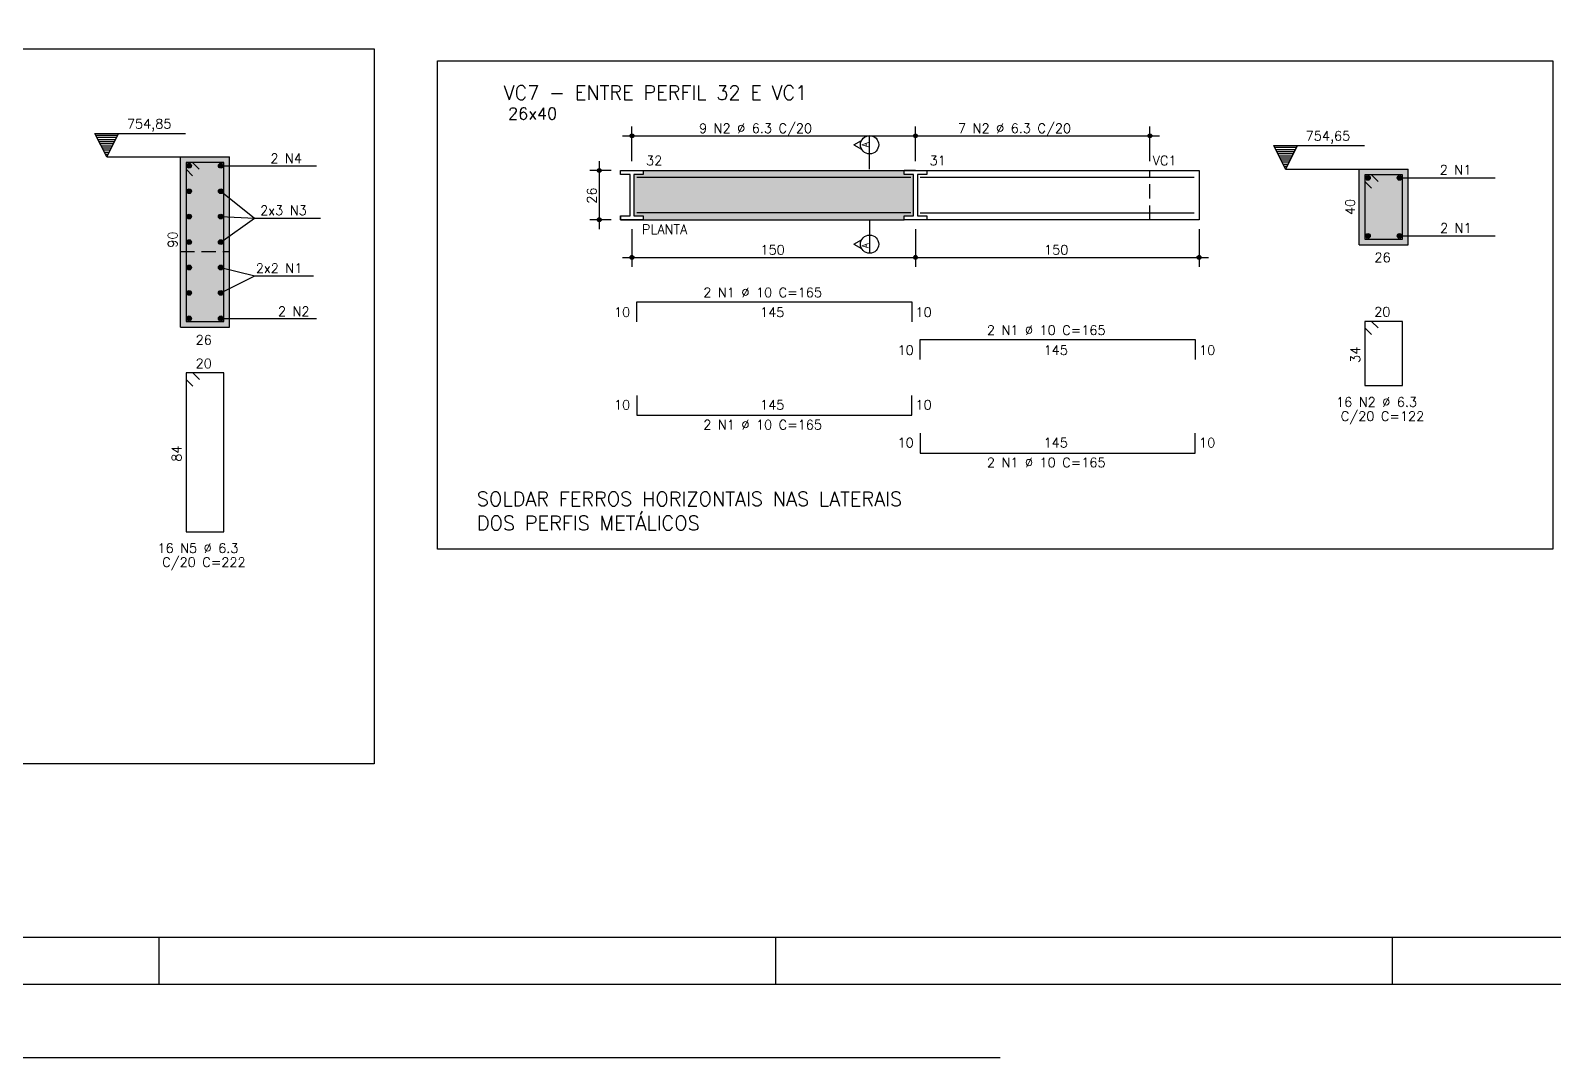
# Model space of a CAD drawing. Extents: x -30 to 93, y 78 to 140.
# Drawn here: x 11.91 to 44.14, y 77.9 to 99.63 of the extents above; entities that cross this region are included whole.
import ezdxf

# ---------------------------------------------------------------- set-up
doc = ezdxf.new("R2010")
doc.units = 0
doc.header["$MEASUREMENT"] = 0
doc.linetypes.add('ESTILO_TQS_0001', pattern=[0.45, 0.3, -0.15])
doc.linetypes.add('HIDDEN', pattern=[0.375, 0.25, -0.125])
doc.layers.get('Defpoints').update_dxf_attribs({"linetype": 'CONTINUOUS'})
for name, color, linetype in [('ARQ_FOLHA', 7, 'CONTINUOUS'), ('PENA_01', 1, 'CONTINUOUS'), ('PENA_02', 2, 'CONTINUOUS'), ('PENA_03', 3, 'CONTINUOUS'), ('PENA_04', 4, 'CONTINUOUS'), ('PENA_05', 5, 'CONTINUOUS'), ('PENA_06', 6, 'CONTINUOUS'), ('PENA_10', 253, 'CONTINUOUS')]:
    doc.layers.add(name, color=color, linetype=linetype)
doc.styles.get("Standard").update_dxf_attribs({"font": 'ROMANS.SHX'})

msp = doc.modelspace()

# ---------------------------------------------------------------- linework, layer by layer
at = {"layer": 'ARQ_FOLHA', "color": 1}
for p, q in [((14.628, 80.445), (14.628, 79.445)), ((27.678, 79.445), (27.678, 80.445)), ((40.728, 79.445), (40.728, 80.445))]:
    msp.add_line(p, q, dxfattribs=at)
for points in [[(-28.122, 79.445), (90.778, 79.445), (90.778, 138.845), (-28.122, 138.845)], [(-25.622, 80.445), (89.778, 80.445), (89.778, 137.845), (-25.622, 137.845)]]:
    msp.add_lwpolyline(points, close=True, dxfattribs=at)
at = {"layer": 'Defpoints', "color": 8, "linetype": 'HIDDEN', "ltscale": 100}
msp.add_lwpolyline([(-30.072, 140.395), (-30.072, 77.895), (92.728, 77.895), (92.728, 140.395)], close=True, dxfattribs=at)
at = {"layer": 'PENA_01', "linetype": 'Continuous'}
for p, q in [((24.437, 97.399), (30.837, 97.399)), ((24.637, 96.864), (24.637, 97.599)), ((30.437, 97.399), (35.797, 97.399)), ((30.637, 96.864), (30.637, 97.599)), ((30.637, 96.864), (30.637, 97.599)), ((35.597, 96.864), (35.597, 97.599)), ((23.946, 96.864), (23.946, 95.424)), ((24.197, 96.664), (23.746, 96.664)), ((24.197, 95.624), (23.746, 95.624)), ((24.637, 95.424), (24.637, 94.628)), ((30.637, 95.424), (30.637, 94.628)), ((30.637, 95.424), (30.637, 94.628)), ((36.637, 95.424), (36.637, 94.628)), ((24.437, 94.828), (30.837, 94.828)), ((30.437, 94.828), (36.837, 94.828))]:
    msp.add_line(p, q, dxfattribs=at)
at = {"layer": 'PENA_01', "linetype": 'ESTILO_TQS_0001'}
for points in [[(35.597, 95.624), (35.597, 96.664)], [(15.081, 94.952), (16.121, 94.952)]]:
    msp.add_lwpolyline(points, dxfattribs=at)
at = {"layer": 'PENA_02', "linetype": 'Continuous'}
for p, q in [((40.024, 95.095), (41.064, 95.095)), ((15.081, 93.352), (16.121, 93.352))]:
    msp.add_line(p, q, dxfattribs=at)
for centre, radius in [((24.637, 97.399), 0.0416), ((24.637, 97.399), 0.0208), ((30.637, 97.399), 0.0416), ((30.637, 97.399), 0.0416), ((30.637, 97.399), 0.0208), ((30.637, 97.399), 0.0208), ((35.597, 97.399), 0.0416), ((35.597, 97.399), 0.0208), ((23.946, 96.664), 0.04), ((23.946, 96.664), 0.02), ((23.946, 95.624), 0.04), ((23.946, 95.624), 0.02), ((24.637, 94.828), 0.04), ((24.637, 94.828), 0.02), ((30.637, 94.828), 0.04), ((30.637, 94.828), 0.04), ((30.637, 94.828), 0.02), ((30.637, 94.828), 0.02), ((36.637, 94.828), 0.04), ((36.637, 94.828), 0.02)]:
    msp.add_circle(centre, radius, dxfattribs=at)
at = {"layer": 'PENA_03', "linetype": 'Continuous'}
for p, q in [((13.273, 97.452), (15.193, 97.452)), ((13.523, 96.952), (13.273, 97.452)), ((13.751, 97.407), (13.296, 97.407)), ((13.729, 97.363), (13.318, 97.363)), ((13.523, 96.952), (13.773, 97.452)), ((13.706, 97.318), (13.34, 97.318)), ((13.684, 97.273), (13.363, 97.273)), ((13.662, 97.229), (13.385, 97.229)), ((13.64, 97.184), (13.407, 97.184)), ((13.617, 97.14), (13.429, 97.14)), ((13.595, 97.095), (13.452, 97.095)), ((13.573, 97.05), (13.474, 97.05)), ((38.217, 97.195), (40.137, 97.195)), ((38.467, 96.695), (38.217, 97.195)), ((38.695, 97.151), (38.239, 97.151)), ((38.672, 97.106), (38.262, 97.106)), ((38.65, 97.062), (38.284, 97.062)), ((38.628, 97.017), (38.306, 97.017)), ((38.467, 96.695), (38.717, 97.195)), ((13.55, 97.006), (13.496, 97.006)), ((13.523, 96.952), (16.121, 96.952)), ((15.081, 93.352), (15.081, 96.952)), ((15.912, 96.767), (17.962, 96.767)), ((16.121, 93.352), (16.121, 96.952)), ((38.606, 96.972), (38.329, 96.972)), ((38.583, 96.928), (38.351, 96.928)), ((38.561, 96.883), (38.373, 96.883)), ((38.539, 96.839), (38.395, 96.839)), ((38.516, 96.794), (38.418, 96.794)), ((38.494, 96.749), (38.44, 96.749)), ((38.467, 96.695), (41.064, 96.695)), ((40.024, 95.095), (40.024, 96.695)), ((41.064, 95.095), (41.064, 96.695)), ((24.397, 96.664), (30.397, 96.664)), ((24.397, 96.664), (24.397, 96.664)), ((24.637, 96.664), (24.637, 96.664)), ((30.637, 96.664), (30.397, 96.664)), ((30.637, 96.664), (30.637, 96.664)), ((30.637, 96.664), (30.637, 96.664)), ((35.597, 96.664), (35.597, 96.664)), ((40.856, 96.51), (42.906, 96.51)), ((24.397, 95.704), (24.397, 95.624)), ((24.397, 95.624), (30.397, 95.624)), ((24.397, 95.624), (24.397, 95.624)), ((24.637, 95.624), (24.637, 95.624)), ((24.877, 95.704), (24.877, 95.624)), ((30.877, 95.624), (30.397, 95.624)), ((30.637, 95.624), (30.637, 95.624)), ((30.637, 95.624), (30.637, 95.624)), ((30.877, 95.704), (30.877, 95.624)), ((36.637, 95.624), (36.637, 95.624)), ((40.856, 95.28), (42.906, 95.28)), ((15.912, 93.537), (17.962, 93.537))]:
    msp.add_line(p, q, dxfattribs=at)
for points in [[(-5.194, 99.239), (19.179, 99.239), (19.179, 84.107), (-5.194, 84.107), (-5.194, 99.239)], [(20.522, 98.983), (44.122, 98.983), (44.122, 88.651), (20.522, 88.651), (20.522, 98.983)], [(13.773, 97.452), (13.523, 96.952), (13.273, 97.452), (13.773, 97.452)], [(38.717, 97.195), (38.467, 96.695), (38.217, 97.195), (38.717, 97.195)], [(24.397, 96.664), (24.877, 96.664), (24.877, 96.584), (24.677, 96.584), (24.677, 95.704), (24.877, 95.704), (24.877, 95.624), (24.397, 95.624), (24.397, 95.704), (24.597, 95.704), (24.597, 96.584), (24.397, 96.584), (24.397, 96.664)], [(30.397, 96.664), (30.877, 96.664), (30.877, 96.584), (30.677, 96.584), (30.677, 95.704), (30.877, 95.704), (30.877, 95.624), (30.397, 95.624), (30.397, 95.704), (30.597, 95.704), (30.597, 96.584), (30.397, 96.584), (30.397, 96.664)], [(30.877, 96.664), (36.637, 96.664), (36.637, 95.624), (30.877, 95.624)], [(15.936, 96.228), (16.647, 95.66)], [(15.936, 95.69), (16.647, 95.66)], [(15.936, 95.152), (16.647, 95.66), (18.047, 95.66)], [(15.936, 94.613), (16.659, 94.437)], [(15.936, 94.075), (16.659, 94.437), (17.901, 94.437)]]:
    msp.add_lwpolyline(points, dxfattribs=at)
for centre in [(15.266, 96.767), (15.936, 96.767), (40.209, 96.51), (40.879, 96.51), (15.266, 96.228), (15.936, 96.228), (15.266, 95.69), (15.936, 95.69), (15.266, 95.152), (15.936, 95.152), (40.209, 95.28), (40.879, 95.28), (15.266, 94.613), (15.936, 94.613), (15.266, 94.075), (15.936, 94.075), (15.266, 93.537), (15.936, 93.537)]:
    msp.add_circle(centre, 0.05, dxfattribs=at)
for points in [[(15.316, 96.767), (15.241, 96.81), (15.219, 96.784)], [(15.316, 96.767), (15.219, 96.784), (15.219, 96.75)], [(15.316, 96.767), (15.219, 96.75), (15.241, 96.724)], [(15.316, 96.767), (15.274, 96.816), (15.241, 96.81)], [(15.316, 96.767), (15.241, 96.724), (15.274, 96.718)], [(15.316, 96.767), (15.304, 96.799), (15.274, 96.816)], [(15.316, 96.767), (15.274, 96.718), (15.304, 96.735)], [(15.316, 96.767), (15.304, 96.735), (15.316, 96.767)], [(15.986, 96.767), (15.911, 96.81), (15.889, 96.784)], [(15.986, 96.767), (15.889, 96.784), (15.889, 96.75)], [(15.986, 96.767), (15.889, 96.75), (15.911, 96.724)], [(15.986, 96.767), (15.944, 96.816), (15.911, 96.81)], [(15.986, 96.767), (15.911, 96.724), (15.944, 96.718)], [(15.986, 96.767), (15.974, 96.799), (15.944, 96.816)], [(15.986, 96.767), (15.944, 96.718), (15.974, 96.735)], [(15.986, 96.767), (15.974, 96.735), (15.986, 96.767)], [(40.259, 96.51), (40.184, 96.554), (40.162, 96.527)], [(40.259, 96.51), (40.162, 96.527), (40.162, 96.493)], [(40.259, 96.51), (40.162, 96.493), (40.184, 96.467)], [(40.259, 96.51), (40.218, 96.56), (40.184, 96.554)], [(40.259, 96.51), (40.184, 96.467), (40.218, 96.461)], [(40.259, 96.51), (40.248, 96.542), (40.218, 96.56)], [(40.259, 96.51), (40.218, 96.461), (40.248, 96.478)], [(40.259, 96.51), (40.248, 96.478), (40.259, 96.51)], [(40.929, 96.51), (40.854, 96.554), (40.832, 96.527)], [(40.929, 96.51), (40.832, 96.527), (40.832, 96.493)], [(40.929, 96.51), (40.832, 96.493), (40.854, 96.467)], [(40.929, 96.51), (40.888, 96.56), (40.854, 96.554)], [(40.929, 96.51), (40.854, 96.467), (40.888, 96.461)], [(40.929, 96.51), (40.918, 96.542), (40.888, 96.56)], [(40.929, 96.51), (40.888, 96.461), (40.918, 96.478)], [(40.929, 96.51), (40.918, 96.478), (40.929, 96.51)], [(15.316, 96.228), (15.241, 96.272), (15.219, 96.246)], [(15.316, 96.228), (15.219, 96.246), (15.219, 96.211)], [(15.316, 96.228), (15.219, 96.211), (15.241, 96.185)], [(15.316, 96.228), (15.274, 96.278), (15.241, 96.272)], [(15.316, 96.228), (15.241, 96.185), (15.274, 96.179)], [(15.316, 96.228), (15.304, 96.261), (15.274, 96.278)], [(15.316, 96.228), (15.274, 96.179), (15.304, 96.196)], [(15.316, 96.228), (15.304, 96.196), (15.316, 96.228)], [(15.986, 96.228), (15.911, 96.272), (15.889, 96.246)], [(15.986, 96.228), (15.889, 96.246), (15.889, 96.211)], [(15.986, 96.228), (15.889, 96.211), (15.911, 96.185)], [(15.986, 96.228), (15.944, 96.278), (15.911, 96.272)], [(15.986, 96.228), (15.911, 96.185), (15.944, 96.179)], [(15.986, 96.228), (15.974, 96.261), (15.944, 96.278)], [(15.986, 96.228), (15.944, 96.179), (15.974, 96.196)], [(15.986, 96.228), (15.974, 96.196), (15.986, 96.228)], [(15.316, 95.69), (15.241, 95.733), (15.219, 95.707)], [(15.316, 95.69), (15.274, 95.739), (15.241, 95.733)], [(15.316, 95.69), (15.304, 95.722), (15.274, 95.739)], [(15.986, 95.69), (15.911, 95.733), (15.889, 95.707)], [(15.986, 95.69), (15.944, 95.739), (15.911, 95.733)], [(15.986, 95.69), (15.974, 95.722), (15.944, 95.739)], [(15.316, 95.69), (15.219, 95.707), (15.219, 95.673)], [(15.316, 95.69), (15.219, 95.673), (15.241, 95.647)], [(15.316, 95.69), (15.241, 95.647), (15.274, 95.641)], [(15.316, 95.69), (15.274, 95.641), (15.304, 95.658)], [(15.316, 95.69), (15.304, 95.658), (15.316, 95.69)], [(15.986, 95.69), (15.889, 95.707), (15.889, 95.673)], [(15.986, 95.69), (15.889, 95.673), (15.911, 95.647)], [(15.986, 95.69), (15.911, 95.647), (15.944, 95.641)], [(15.986, 95.69), (15.944, 95.641), (15.974, 95.658)], [(15.986, 95.69), (15.974, 95.658), (15.986, 95.69)], [(15.316, 95.152), (15.241, 95.195), (15.219, 95.169)], [(15.316, 95.152), (15.219, 95.169), (15.219, 95.135)], [(15.316, 95.152), (15.219, 95.135), (15.241, 95.109)], [(15.316, 95.152), (15.274, 95.201), (15.241, 95.195)], [(15.316, 95.152), (15.241, 95.109), (15.274, 95.103)], [(15.316, 95.152), (15.304, 95.184), (15.274, 95.201)], [(15.316, 95.152), (15.274, 95.103), (15.304, 95.12)], [(15.316, 95.152), (15.304, 95.12), (15.316, 95.152)], [(15.986, 95.152), (15.911, 95.195), (15.889, 95.169)], [(15.986, 95.152), (15.889, 95.169), (15.889, 95.135)], [(15.986, 95.152), (15.889, 95.135), (15.911, 95.109)], [(15.986, 95.152), (15.944, 95.201), (15.911, 95.195)], [(15.986, 95.152), (15.911, 95.109), (15.944, 95.103)], [(15.986, 95.152), (15.974, 95.184), (15.944, 95.201)], [(15.986, 95.152), (15.944, 95.103), (15.974, 95.12)], [(15.986, 95.152), (15.974, 95.12), (15.986, 95.152)], [(40.259, 95.28), (40.184, 95.324), (40.162, 95.297)], [(40.259, 95.28), (40.162, 95.297), (40.162, 95.263)], [(40.259, 95.28), (40.162, 95.263), (40.184, 95.237)], [(40.259, 95.28), (40.218, 95.33), (40.184, 95.324)], [(40.259, 95.28), (40.184, 95.237), (40.218, 95.231)], [(40.259, 95.28), (40.248, 95.312), (40.218, 95.33)], [(40.259, 95.28), (40.218, 95.231), (40.248, 95.248)], [(40.259, 95.28), (40.248, 95.248), (40.259, 95.28)], [(40.929, 95.28), (40.854, 95.324), (40.832, 95.297)], [(40.929, 95.28), (40.832, 95.297), (40.832, 95.263)], [(40.929, 95.28), (40.832, 95.263), (40.854, 95.237)], [(40.929, 95.28), (40.888, 95.33), (40.854, 95.324)], [(40.929, 95.28), (40.854, 95.237), (40.888, 95.231)], [(40.929, 95.28), (40.918, 95.312), (40.888, 95.33)], [(40.929, 95.28), (40.888, 95.231), (40.918, 95.248)], [(40.929, 95.28), (40.918, 95.248), (40.929, 95.28)], [(15.316, 94.613), (15.241, 94.657), (15.219, 94.631)], [(15.316, 94.613), (15.219, 94.631), (15.219, 94.596)], [(15.316, 94.613), (15.219, 94.596), (15.241, 94.57)], [(15.316, 94.613), (15.274, 94.663), (15.241, 94.657)], [(15.316, 94.613), (15.241, 94.57), (15.274, 94.564)], [(15.316, 94.613), (15.304, 94.646), (15.274, 94.663)], [(15.316, 94.613), (15.274, 94.564), (15.304, 94.581)], [(15.316, 94.613), (15.304, 94.581), (15.316, 94.613)], [(15.986, 94.613), (15.911, 94.657), (15.889, 94.631)], [(15.986, 94.613), (15.889, 94.631), (15.889, 94.596)], [(15.986, 94.613), (15.889, 94.596), (15.911, 94.57)], [(15.986, 94.613), (15.944, 94.663), (15.911, 94.657)], [(15.986, 94.613), (15.911, 94.57), (15.944, 94.564)], [(15.986, 94.613), (15.974, 94.646), (15.944, 94.663)], [(15.986, 94.613), (15.944, 94.564), (15.974, 94.581)], [(15.986, 94.613), (15.974, 94.581), (15.986, 94.613)], [(15.316, 94.075), (15.241, 94.118), (15.219, 94.092)], [(15.316, 94.075), (15.274, 94.124), (15.241, 94.118)], [(15.316, 94.075), (15.304, 94.107), (15.274, 94.124)], [(15.986, 94.075), (15.911, 94.118), (15.889, 94.092)], [(15.986, 94.075), (15.944, 94.124), (15.911, 94.118)], [(15.986, 94.075), (15.974, 94.107), (15.944, 94.124)], [(15.316, 94.075), (15.219, 94.092), (15.219, 94.058)], [(15.316, 94.075), (15.219, 94.058), (15.241, 94.032)], [(15.316, 94.075), (15.241, 94.032), (15.274, 94.026)], [(15.316, 94.075), (15.274, 94.026), (15.304, 94.043)], [(15.316, 94.075), (15.304, 94.043), (15.316, 94.075)], [(15.986, 94.075), (15.889, 94.092), (15.889, 94.058)], [(15.986, 94.075), (15.889, 94.058), (15.911, 94.032)], [(15.986, 94.075), (15.911, 94.032), (15.944, 94.026)], [(15.986, 94.075), (15.944, 94.026), (15.974, 94.043)], [(15.986, 94.075), (15.974, 94.043), (15.986, 94.075)], [(15.316, 93.537), (15.241, 93.58), (15.219, 93.554)], [(15.316, 93.537), (15.219, 93.554), (15.219, 93.52)], [(15.316, 93.537), (15.219, 93.52), (15.241, 93.494)], [(15.316, 93.537), (15.274, 93.586), (15.241, 93.58)], [(15.316, 93.537), (15.241, 93.494), (15.274, 93.488)], [(15.316, 93.537), (15.304, 93.569), (15.274, 93.586)], [(15.316, 93.537), (15.274, 93.488), (15.304, 93.505)], [(15.316, 93.537), (15.304, 93.505), (15.316, 93.537)], [(15.986, 93.537), (15.911, 93.58), (15.889, 93.554)], [(15.986, 93.537), (15.889, 93.554), (15.889, 93.52)], [(15.986, 93.537), (15.889, 93.52), (15.911, 93.494)], [(15.986, 93.537), (15.944, 93.586), (15.911, 93.58)], [(15.986, 93.537), (15.911, 93.494), (15.944, 93.488)], [(15.986, 93.537), (15.974, 93.569), (15.944, 93.586)], [(15.986, 93.537), (15.944, 93.488), (15.974, 93.505)], [(15.986, 93.537), (15.974, 93.505), (15.986, 93.537)]]:
    msp.add_solid(points, dxfattribs=at)
at = {"layer": 'PENA_04', "linetype": 'Continuous'}
for p, q in [((15.341, 96.832), (15.201, 96.832)), ((15.201, 96.832), (15.201, 93.472)), ((16.001, 96.832), (15.201, 96.832)), ((15.201, 96.832), (15.201, 96.692)), ((15.201, 96.692), (15.341, 96.552)), ((15.481, 96.692), (15.341, 96.832)), ((16.001, 93.472), (16.001, 96.832)), ((40.284, 96.575), (40.144, 96.575)), ((40.144, 96.575), (40.144, 95.215)), ((40.944, 96.575), (40.144, 96.575)), ((40.144, 96.575), (40.144, 96.435)), ((40.144, 96.435), (40.284, 96.295)), ((40.424, 96.435), (40.284, 96.575)), ((40.944, 95.215), (40.944, 96.575)), ((40.144, 95.215), (40.944, 95.215)), ((15.201, 93.472), (16.001, 93.472))]:
    msp.add_line(p, q, dxfattribs=at)
at = {"layer": 'PENA_05', "linetype": 'Continuous'}
for p, q in [((29.665, 96.692), (29.665, 97.403)), ((29.334, 97.21), (29.496, 97.304)), ((29.334, 97.21), (29.496, 97.117)), ((29.665, 95.624), (29.665, 94.913)), ((29.334, 95.106), (29.496, 95.199)), ((29.334, 95.106), (29.496, 95.012)), ((24.737, 93.466), (24.737, 93.886)), ((24.737, 93.886), (30.557, 93.886)), ((30.557, 93.886), (30.557, 93.466)), ((40.284, 93.473), (40.144, 93.473)), ((40.144, 93.473), (40.144, 92.113)), ((40.944, 93.473), (40.144, 93.473)), ((40.144, 93.473), (40.144, 93.333)), ((40.424, 93.333), (40.284, 93.473)), ((40.944, 92.113), (40.944, 93.473)), ((40.144, 93.333), (40.284, 93.193)), ((30.737, 92.666), (30.737, 93.086)), ((30.737, 93.086), (36.557, 93.086)), ((36.557, 93.086), (36.557, 92.666)), ((15.344, 92.383), (15.204, 92.383)), ((15.204, 92.383), (15.204, 89.023)), ((16.004, 92.383), (15.204, 92.383)), ((15.204, 92.383), (15.204, 92.243)), ((15.204, 92.243), (15.344, 92.103)), ((15.484, 92.243), (15.344, 92.383)), ((16.004, 89.023), (16.004, 92.383)), ((24.737, 91.906), (24.737, 91.486)), ((30.557, 91.486), (30.557, 91.906)), ((40.144, 92.113), (40.944, 92.113)), ((24.737, 91.486), (30.557, 91.486)), ((30.737, 91.106), (30.737, 90.686)), ((36.557, 90.686), (36.557, 91.106)), ((30.737, 90.686), (36.557, 90.686)), ((15.204, 89.023), (16.004, 89.023))]:
    msp.add_line(p, q, dxfattribs=at)
for points in [[(24.737, 96.524), (30.537, 96.524)], [(30.737, 96.524), (36.537, 96.524)], [(30.537, 95.769), (24.877, 95.769), (24.737, 95.769)], [(30.737, 95.769), (36.537, 95.769)]]:
    msp.add_lwpolyline(points, dxfattribs=at)
for centre in [(29.665, 97.21), (29.665, 95.106)]:
    msp.add_circle(centre, 0.193, dxfattribs=at)
at = {"layer": 'PENA_10', "linetype": 'Continuous'}
for points in [[(15.081, 93.352), (16.121, 93.352), (16.121, 96.952)], [(15.081, 93.352), (16.121, 96.952), (15.081, 96.952)], [(15.081, 93.352), (15.081, 96.952), (15.081, 93.352)], [(40.024, 95.095), (41.064, 95.095), (41.064, 96.695)], [(40.024, 95.095), (41.064, 96.695), (40.024, 96.695)], [(40.024, 95.095), (40.024, 96.695), (40.024, 95.095)], [(24.877, 95.704), (24.877, 96.584), (24.677, 96.584)], [(24.877, 95.704), (24.677, 96.584), (24.677, 95.704)], [(24.877, 95.704), (30.397, 96.584), (30.397, 96.664)], [(24.877, 95.704), (30.397, 96.664), (24.877, 96.664)], [(24.877, 95.704), (24.877, 96.664), (24.877, 96.584)], [(24.877, 95.704), (30.397, 95.624), (30.397, 96.584)], [(30.397, 95.704), (30.597, 95.704), (30.597, 96.584)], [(30.397, 95.704), (30.597, 96.584), (30.397, 96.584)], [(30.397, 95.704), (30.397, 96.584), (30.397, 95.624)], [(24.877, 95.704), (24.877, 95.624), (30.397, 95.624)]]:
    msp.add_solid(points, dxfattribs=at)

# ---------------------------------------------------------------- texts
at = {"layer": 'PENA_03', "linetype": 'Continuous'}
for s, p in [('9 N2 %%c 6.3 C/20', (26.057, 97.459)), ('7 N2 %%c 6.3 C/20', (31.537, 97.459)), ('2 N4', (16.987, 96.823)), ('32', (24.935, 96.777)), ('31', (30.935, 96.777)), ('VC1', (35.655, 96.777)), ('2 N1', (41.73, 96.58)), ('2x3 N3', (16.77, 95.723)), ('PLANTA', (24.849, 95.321)), ('2 N1', (41.737, 95.349)), ('150', (27.357, 94.888)), ('150', (33.357, 94.888)), ('26', (40.348, 94.726)), ('2x2 N1', (16.677, 94.498)), ('2 N1 %%c 10 C=165', (26.147, 93.986)), ('2 N2', (17.146, 93.586)), ('10', (24.257, 93.566)), ('145', (27.347, 93.566)), ('10', (30.637, 93.566)), ('20', (40.344, 93.573)), ('26', (15.405, 92.982)), ('2 N1 %%c 10 C=165', (32.147, 93.186)), ('10', (30.257, 92.766)), ('145', (33.347, 92.766)), ('10', (36.637, 92.766)), ('20', (15.404, 92.483)), ('16 N2 %%c 6.3', (39.536, 91.666)), ('10', (24.257, 91.606)), ('145', (27.347, 91.606)), ('10', (30.637, 91.606)), ('C/20 C=122', (39.636, 91.366)), ('2 N1 %%c 10 C=165', (26.147, 91.186)), ('10', (30.257, 90.806)), ('145', (33.347, 90.806)), ('10', (36.637, 90.806)), ('2 N1 %%c 10 C=165', (32.147, 90.386)), ('16 N5 %%c 6.3', (14.596, 88.576)), ('C/20 C=222', (14.696, 88.276))]:
    msp.add_text(s, height=0.2, dxfattribs=at).set_placement(p)
for s, p in [('26', (23.886, 95.964)), ('40', (39.936, 95.723)), ('90', (15.017, 95.032)), ('34', (40.044, 92.593)), ('84', (15.104, 90.503))]:
    msp.add_text(s, height=0.2, rotation=90, dxfattribs=at).set_placement(p)
at = {"layer": 'PENA_04', "linetype": 'Continuous'}
for s, height, p in [('26x40', 0.25, (22.014, 97.744)), ('754,85', 0.2, (13.949, 97.555)), ('754,65', 0.2, (38.893, 97.299))]:
    msp.add_text(s, height=height, dxfattribs=at).set_placement(p)
at = {"layer": 'PENA_05', "linetype": 'Continuous'}
for p in [(29.639, 97.158), (29.639, 95.02)]:
    msp.add_text('A', height=0.138, rotation=90, dxfattribs=at).set_placement(p)
for s, p in [('SOLDAR FERROS HORIZONTAIS NAS LATERAIS ', (21.353, 89.566)), ('DOS PERFIS METÁLICOS', (21.353, 89.056))]:
    msp.add_text(s, height=0.3, dxfattribs=at).set_placement(p)
at = {"layer": 'PENA_06', "linetype": 'Continuous'}
msp.add_text('VC7 - ENTRE PERFIL 32 E VC1', height=0.3, dxfattribs=at).set_placement((21.921, 98.163))

doc.saveas('drawing.dxf')
